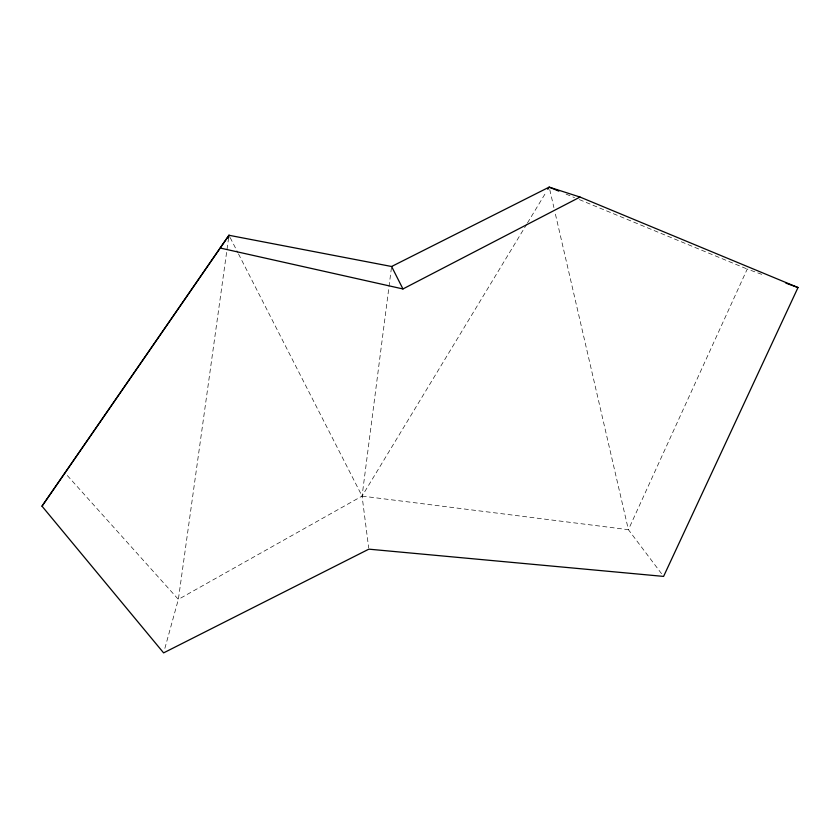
<?xml version="1.0" encoding="UTF-8"?>
<svg xmlns="http://www.w3.org/2000/svg" width="840" height="840" viewBox="0 0 840 840"><rect width="100%" height="100%" fill="white"/><g stroke="black" fill="none" stroke-linecap="round" stroke-linejoin="round"><path stroke-width="0.63" stroke-dasharray="4.2 3.15" d="M391.43 267.803L362.072 496.094L368.676 547.869M228.617 237.867L178.364 599.382L164.304 650.391M761.733 274.344L747.232 269.062L628.394 529.683L663.59 576.408M526.806 224.07L362.072 496.094L178.364 599.382L64.88 472.805M527.478 222.947L546.462 191.604M566.087 194.114L574.539 197.621M579.369 199.616L747.232 269.062M230.171 237.605L237.888 252.735M238.487 253.901L362.072 496.094L628.394 529.683L555.082 212.688M549.77 189.683L553.907 207.575"/><path stroke-width="1.26" d="M228.617 237.867L228.974 235.274L391.598 266.5L549.171 187.121L580.041 197.064L798 287.543L663.59 576.408L368.844 549.161L163.611 652.88L42 506.163L228.974 235.274L42 506.163M547.817 189.357L549.171 187.121L558.831 191.121M220.332 248.062L402.948 288.95L580.041 197.064M785.915 283.143L798 287.543M391.598 266.5L402.948 288.95"/></g></svg>
